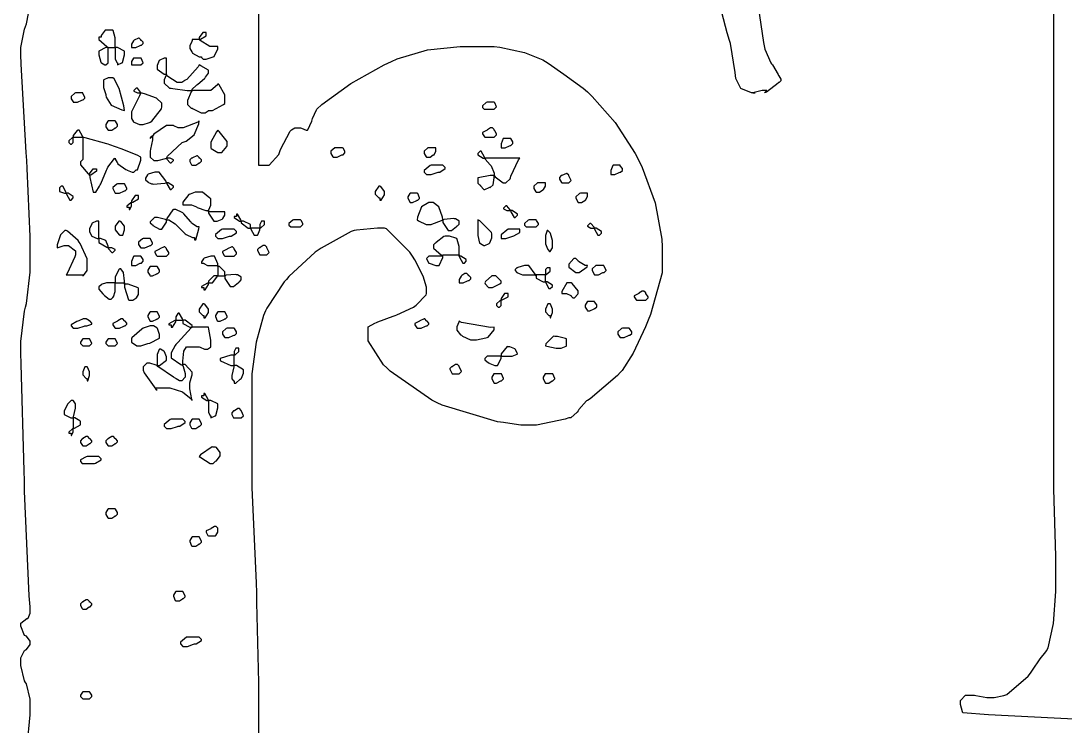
# Model space of a CAD drawing. Extents: x 85 to 277, y 22 to 328.
# Drawn here: x 190.85 to 222.46, y 40.23 to 61.59 of the extents above; entities that cross this region are included whole.
import ezdxf

# ---------------------------------------------------------------- set-up
doc = ezdxf.new("R2010")
doc.units = 0
doc.header["$MEASUREMENT"] = 0

msp = doc.modelspace()

# ---------------------------------------------------------------- linework, layer by layer
at = {"color": 7}
for points in [[(226.501, 40.2526), (220.133, 40.579), (219.358, 40.6396), (219.348, 40.6672), (219.287, 40.8862), (219.287, 40.9582), (219.287, 41.0118), (219.444, 41.1688), (219.498, 41.1688), (219.71, 41.1688), (219.754, 41.1607), (220.091, 41.0986), (220.204, 41.0986), (220.308, 41.0986), (220.6, 41.1607), (220.627, 41.1688), (220.697, 41.1963), (221.342, 41.752), (221.404, 41.8401), (221.464, 41.9283), (221.703, 42.2684), (221.87, 42.4836), (221.897, 42.5097), (221.941, 42.6074), (222.104, 43.3433), (222.18, 44.3068), (222.18, 44.6264), (222.18, 45.3856), (222.118, 47.4059), (222.11, 47.661), (222.11, 74.2957)], [(198.049, 64.346), (198.049, 57.2202), (198.261, 57.2202), (198.366, 57.2202), (198.657, 57.5483), (198.684, 57.609), (198.71, 57.6972), (199.001, 58.2524), (199.037, 58.2785), (199.045, 58.2884), (199.144, 58.3487), (199.179, 58.3487), (199.319, 58.3487), (199.346, 58.3406), (199.485, 58.2785), (199.532, 58.2785), (199.54, 58.2884), (199.663, 58.553), (199.672, 58.5971), (199.68, 58.6327), (199.803, 58.8973), (199.813, 58.9139), (199.963, 59.0557), (200.837, 59.6911), (201.851, 60.2548), (202.071, 60.361), (202.238, 60.4407), (203.164, 60.7095), (204.144, 60.8182), (204.471, 60.8182), (205.176, 60.8182), (205.353, 60.7921), (206.097, 60.6294), (206.648, 60.4146), (206.728, 60.361), (206.806, 60.3084), (207.283, 59.9817), (207.866, 59.5492), (207.998, 59.4431), (208.147, 59.3027), (208.84, 58.5089), (209.444, 57.5744), (209.55, 57.3624), (209.655, 57.1514), (210.047, 56.0836), (210.246, 54.9811), (210.256, 54.7508), (210.256, 54.434), (210.256, 53.9584), (209.903, 52.6962), (209.833, 52.5279), (209.752, 52.3254), (209.382, 51.5235), (209.047, 51.0025), (208.985, 50.9404), (208.905, 50.8522), (208.077, 50.1481), (207.998, 50.0944), (207.971, 50.0863), (207.742, 49.8217), (207.716, 49.7777), (207.688, 49.7431), (207.497, 49.5653), (207.433, 49.5653), (207.327, 49.5307), (206.454, 49.3529), (206.163, 49.3529), (205.986, 49.3529), (205.519, 49.4164), (205.457, 49.4249), (205.281, 49.451), (203.605, 49.954), (203.447, 50.0242), (203.287, 50.104), (202.026, 50.9859), (201.929, 51.0826), (201.832, 51.1708), (201.366, 51.8982), (201.366, 52.1409), (201.366, 52.2813), (201.366, 52.3254), (201.568, 52.4411), (201.613, 52.4577), (201.657, 52.4757), (202.124, 52.6535), (202.178, 52.6701), (202.23, 52.6881), (202.733, 52.9262), (202.777, 52.9527), (202.821, 52.9788), (203.12, 53.2956), (203.13, 53.3396), (203.13, 53.4098), (203.13, 53.5231), (203.024, 53.8607), (202.777, 54.3539), (202.707, 54.4682), (202.627, 54.5842), (201.92, 55.2898), (201.859, 55.3159), (201.648, 55.3159), (201.648, 55.3159), (201.013, 55.2552), (200.943, 55.2457), (200.845, 55.2111), (199.937, 54.7067), (199.849, 54.6446), (199.76, 54.5842), (198.967, 53.8508), (198.896, 53.7626), (198.825, 53.6843), (198.296, 52.8906), (198.261, 52.8105), (198.199, 52.6701), (197.969, 51.8597), (197.846, 50.9062), (197.838, 50.6938), (197.838, 47.7312), (197.846, 47.45), (197.969, 44.5742), (197.979, 44.2736), (197.987, 43.9745), (198.049, 41.5533), (198.049, 40.7458), (198.049, 39.8558)], [(213.06, 62.7863), (213.324, 60.9342), (213.36, 60.784), (213.368, 60.7314), (213.545, 60.325), (213.571, 60.289), (213.597, 60.2548), (213.774, 59.9641), (213.783, 59.9362), (213.791, 59.9281), (213.854, 59.829), (213.854, 59.7958), (213.854, 59.7793), (213.8, 59.7256), (213.783, 59.7256), (213.774, 59.6995), (213.421, 59.4349), (213.36, 59.4071), (213.431, 59.479), (213.29, 59.479), (213.008, 59.4071), (213.078, 59.4071), (212.969, 59.4071), (212.645, 59.5394), (212.487, 59.848), (212.478, 59.9362), (212.469, 60.0244), (212.328, 60.9064), (212.302, 60.9946), (212.23, 61.2249), (211.957, 62.2748)], [(191.046, 39.6268), (191.135, 40.5723), (191.135, 40.8862), (191.135, 41.0545), (191.02, 41.5135), (190.993, 41.5576), (190.967, 41.6112), (190.853, 42.0744), (190.853, 42.2271), (190.853, 42.3072), (190.967, 42.5277), (190.993, 42.5457), (191.02, 42.5552), (191.135, 42.7069), (191.135, 42.7563), (191.135, 42.8103), (191.02, 42.9602), (190.993, 42.9687), (190.967, 42.9782), (190.853, 43.2622), (190.853, 43.3557), (190.853, 43.3557), (191.029, 43.4894), (191.065, 43.4979), (191.073, 43.5074), (191.135, 43.6591), (191.135, 43.7085), (191.135, 43.8506), (191.108, 44.1773), (190.967, 47.3523), (190.959, 47.661), (190.949, 47.9612), (190.861, 51.1983), (190.853, 51.5415), (190.853, 51.8859), (190.967, 52.8024), (190.993, 52.9167), (191.02, 53.0324), (191.135, 53.9778), (191.135, 54.2918), (191.135, 55.0594), (191.046, 57.1154), (191.029, 57.3624), (191.011, 57.609), (190.861, 60.2809), (190.853, 60.5716), (190.853, 60.784), (190.967, 61.3406), (190.993, 61.4193), (191.02, 61.499), (191.135, 62.0737)]]:
    msp.add_lwpolyline(points, dxfattribs=at)
for points in [[(193.711, 60.784), (193.711, 60.4654), (193.711, 60.4312), (193.763, 60.325), (193.781, 60.325), (193.781, 60.2548), (193.781, 60.2548), (193.912, 60.3169), (193.922, 60.325), (193.93, 60.3345), (193.992, 60.5663), (193.992, 60.6418), (193.992, 60.6778), (193.781, 60.784), (193.711, 60.784), (193.711, 60.9946), (193.711, 61.0747), (193.647, 61.2965), (193.639, 61.3131), (193.428, 61.3131), (193.401, 61.3047), (193.286, 61.1519), (193.286, 61.1008), (193.216, 61.1008), (193.216, 61.0224), (193.455, 60.8115), (193.499, 60.784), (193.427, 60.784), (193.216, 60.6778), (193.216, 60.6418), (193.216, 60.5635), (193.277, 60.343), (193.286, 60.325), (193.295, 60.3169), (193.394, 60.2548), (193.428, 60.2548), (193.499, 60.325), (193.499, 60.784), (193.711, 60.784)], [(194.487, 60.9946), (194.487, 61.0126), (194.433, 61.0665), (194.417, 61.0665), (194.417, 61.0665), (194.283, 61.0044), (194.274, 60.9946), (194.265, 60.9865), (194.204, 60.8873), (194.204, 60.8542), (194.204, 60.784), (194.274, 60.784), (194.327, 60.784), (194.459, 60.8461), (194.487, 60.8542), (194.503, 60.8542), (194.557, 60.9078), (194.557, 60.9244), (194.557, 60.9424), (194.503, 60.9946), (194.487, 60.9946)], [(196.038, 60.9946), (196.029, 60.9685), (195.968, 60.8309), (195.968, 60.784), (195.968, 60.7494), (196.029, 60.6517), (196.038, 60.6418), (196.047, 60.6157), (196.252, 60.5014), (196.321, 60.5014), (196.321, 60.4848), (196.373, 60.4312), (196.391, 60.4312), (196.461, 60.4312), (196.646, 60.4933), (196.674, 60.5014), (196.7, 60.5109), (196.814, 60.7427), (196.814, 60.8182), (196.674, 60.8182), (196.567, 60.8182), (196.277, 60.996), (196.251, 61.0306), (196.285, 61.0401), (196.461, 61.1396), (196.461, 61.171), (196.461, 61.2429), (196.391, 61.2429), (196.355, 61.2429), (196.251, 61.0842), (196.251, 61.0306), (196.038, 61.0306), (196.038, 60.9946)], [(194.487, 60.4654), (194.274, 60.4654), (194.265, 60.4573), (194.204, 60.3582), (194.204, 60.325), (194.204, 60.2548), (194.487, 60.2548), (194.557, 60.325), (194.557, 60.325), (194.495, 60.4573), (194.487, 60.4654)], [(196.251, 60.2548), (196.223, 60.1941), (195.872, 59.8138), (195.828, 59.7958), (195.818, 59.7877), (195.719, 59.7256), (195.685, 59.7256), (195.579, 59.7256), (195.297, 59.902), (195.263, 59.9362), (195.263, 60.4654), (195.192, 60.4654), (195.192, 60.4654), (195.059, 60.4051), (195.05, 60.3952), (195.041, 60.3871), (194.98, 60.2354), (194.98, 60.1846), (194.98, 60.132), (195.191, 59.9722), (195.263, 59.9722), (195.253, 59.9461), (195.192, 59.8068), (195.192, 59.7598), (195.192, 59.7076), (195.349, 59.5492), (195.403, 59.5492), (195.447, 59.5408), (195.889, 59.479), (196.038, 59.479), (196.011, 59.4445), (195.898, 59.1799), (195.898, 59.0903), (195.898, 59.0557), (196.003, 58.9499), (196.038, 58.9499), (196.064, 58.9234), (196.308, 58.8077), (196.391, 58.8077), (196.426, 58.8077), (196.523, 58.8698), (196.533, 58.8779), (196.656, 58.8779), (196.99, 59.0557), (197.026, 59.0903), (197.026, 59.2307), (197.026, 59.3467), (196.849, 59.6554), (196.814, 59.6896), (196.804, 59.6554), (196.601, 59.479), (196.533, 59.479), (196.038, 59.479), (196.038, 59.5231), (196.153, 59.6374), (196.18, 59.6554), (196.207, 59.6731), (196.409, 59.8495), (196.427, 59.866), (196.444, 59.884), (196.533, 60.004), (196.533, 60.0424), (196.533, 60.0964), (196.295, 60.2287), (196.251, 60.2548)], [(193.992, 58.8779), (193.966, 59.0201), (193.83, 59.545), (193.674, 59.8399), (193.639, 59.866), (193.499, 59.866), (193.499, 59.866), (193.366, 59.8054), (193.358, 59.7958), (193.358, 59.6554), (193.358, 59.5768), (193.419, 59.3644), (193.428, 59.3369), (193.437, 59.2762), (193.59, 59.0419), (193.904, 58.8959), (193.992, 58.8779)], [(194.487, 59.4071), (194.443, 59.3189), (194.204, 58.8313), (194.204, 58.6673), (194.204, 58.6327), (194.265, 58.535), (194.274, 58.5251), (194.3, 58.517), (194.44, 58.4549), (194.487, 58.4549), (194.557, 58.4549), (194.741, 58.517), (194.769, 58.5251), (194.813, 58.553), (195.112, 58.9319), (195.122, 58.9841), (195.122, 59.0543), (195.122, 59.1026), (194.962, 59.2459), (194.592, 59.381), (194.487, 59.4071), (194.477, 59.4349), (194.378, 59.5492), (194.345, 59.5492), (194.274, 59.479), (194.274, 59.461), (194.381, 59.4071), (194.417, 59.4071), (194.487, 59.4071)], [(192.723, 59.4071), (192.51, 59.4071), (192.483, 59.399), (192.37, 59.2998), (192.37, 59.2667), (192.37, 59.2321), (192.431, 59.1358), (192.44, 59.1263), (192.51, 59.1263), (192.563, 59.1263), (192.695, 59.188), (192.723, 59.1965), (192.739, 59.1965), (192.793, 59.2501), (192.793, 59.2667), (192.793, 59.2667), (192.731, 59.399), (192.723, 59.4071)], [(205.176, 59.1263), (204.964, 59.1263), (204.936, 59.1178), (204.823, 59.0187), (204.823, 58.9841), (204.823, 58.9675), (204.876, 58.9139), (204.894, 58.9139), (205.176, 58.9139), (205.246, 58.9841), (205.246, 58.9841), (205.192, 59.1083), (205.176, 59.1263)], [(193.499, 58.2785), (193.569, 58.2785), (193.603, 58.2785), (193.701, 58.3406), (193.711, 58.3487), (193.727, 58.3487), (193.781, 58.4027), (193.781, 58.4207), (193.781, 58.4563), (193.719, 58.553), (193.711, 58.5611), (193.499, 58.5611), (193.489, 58.553), (193.428, 58.4535), (193.428, 58.4207), (193.428, 58.3861), (193.481, 58.2884), (193.499, 58.2785)], [(195.263, 57.4326), (195.271, 57.4065), (195.37, 57.2904), (195.403, 57.2904), (195.475, 57.3624), (195.475, 57.38), (195.367, 57.4326), (195.333, 57.4326), (195.263, 57.4326), (195.289, 57.4947), (195.73, 57.9092), (195.792, 57.9258), (195.852, 57.9438), (196.099, 58.1381), (196.241, 58.4729), (196.251, 58.5611), (196.207, 58.5265), (195.763, 58.3487), (195.615, 58.3487), (195.615, 58.3487), (195.483, 58.4122), (195.475, 58.4207), (195.403, 58.4207), (195.261, 58.4207), (194.874, 58.1561), (194.84, 58.1021), (194.822, 58.1021), (194.769, 58.0499), (194.769, 58.0319), (194.84, 58.1021), (194.84, 57.9878), (194.777, 57.7053), (194.769, 57.6432), (194.769, 57.5028), (194.769, 57.4682), (194.874, 57.3624), (194.91, 57.3624), (194.998, 57.3624), (195.227, 57.4241), (195.263, 57.4326)], [(193.711, 57.4326), (193.711, 57.398), (193.771, 57.3003), (193.781, 57.2904), (193.789, 57.2643), (194.028, 57.0893), (194.064, 57.0798), (194.072, 57.0713), (194.224, 57.0096), (194.274, 57.0096), (194.345, 57.0798), (194.379, 57.0798), (194.487, 57.3705), (194.487, 57.4668), (194.371, 57.5208), (193.886, 57.7152), (193.543, 57.839), (193.499, 57.8556), (193.455, 57.8651), (192.801, 58.0499), (192.723, 58.0679), (192.713, 58.1036), (192.614, 58.2785), (192.581, 58.2785), (192.555, 58.2704), (192.44, 58.1187), (192.44, 58.0679), (192.413, 58.0595), (192.3, 57.9603), (192.3, 57.9258), (192.3, 57.9092), (192.352, 57.8556), (192.37, 57.8556), (192.387, 57.8556), (192.44, 57.9092), (192.44, 57.9258), (192.44, 58.0679), (192.723, 58.0679), (192.723, 57.3966), (192.653, 57.3264), (192.653, 57.2301), (192.889, 56.9556), (192.933, 56.9376), (192.942, 56.8494), (193.041, 56.4085), (193.076, 56.4085), (193.12, 56.4085), (193.234, 56.5863), (193.252, 56.6208), (193.269, 56.6568), (193.445, 57.0699), (193.463, 57.114), (193.481, 57.1581), (193.683, 57.4241), (193.711, 57.4326)], [(196.814, 58.2785), (196.778, 58.2263), (196.603, 57.9219), (196.603, 57.8196), (196.603, 57.7494), (196.612, 57.7233), (196.817, 57.609), (196.886, 57.609), (196.938, 57.609), (197.087, 57.7854), (197.097, 57.8196), (197.097, 57.9356), (196.858, 58.2443), (196.814, 58.2785)], [(205.176, 58.2785), (205.176, 58.2965), (205.122, 58.3487), (205.104, 58.3487), (205.069, 58.3487), (204.972, 58.2884), (204.964, 58.2785), (204.823, 58.2083), (204.823, 58.1738), (204.884, 58.0775), (204.894, 58.0679), (205.176, 58.0679), (205.246, 58.1381), (205.246, 58.1738), (205.192, 58.262), (205.176, 58.2785)], [(205.669, 58.0319), (205.457, 58.0319), (205.448, 58.0238), (205.387, 57.8707), (205.387, 57.8196), (205.387, 57.7494), (205.457, 57.7494), (205.51, 57.7494), (205.642, 57.8115), (205.669, 57.8196), (205.686, 57.8196), (205.74, 57.8735), (205.74, 57.8915), (205.74, 57.9272), (205.686, 58.0238), (205.669, 58.0319)], [(200.59, 57.7494), (200.378, 57.7494), (200.35, 57.7413), (200.237, 57.6421), (200.237, 57.609), (200.237, 57.5744), (200.298, 57.4767), (200.308, 57.4668), (200.378, 57.4668), (200.43, 57.4668), (200.562, 57.5303), (200.59, 57.5388), (200.606, 57.5388), (200.66, 57.5924), (200.66, 57.609), (200.66, 57.6446), (200.606, 57.7328), (200.59, 57.7494)], [(203.412, 57.7494), (203.2, 57.7494), (203.172, 57.7413), (203.06, 57.6421), (203.06, 57.609), (203.06, 57.5744), (203.12, 57.4767), (203.13, 57.4668), (203.2, 57.4668), (203.235, 57.4668), (203.331, 57.5303), (203.34, 57.5388), (203.358, 57.5388), (203.412, 57.6446), (203.412, 57.6792), (203.412, 57.7494)], [(205.176, 56.9034), (205.052, 56.9034), (204.69, 56.8427), (204.681, 56.8332), (204.681, 56.691), (204.681, 56.6745), (204.734, 56.6208), (204.752, 56.6208), (204.76, 56.5947), (204.859, 56.4804), (204.894, 56.4804), (204.894, 56.4804), (205.025, 56.5422), (205.034, 56.5506), (205.054, 56.545), (205.145, 56.6222), (205.176, 56.8332), (205.176, 56.9034), (205.21, 56.8688), (205.449, 56.691), (205.529, 56.691), (205.529, 56.691), (205.66, 56.8067), (205.669, 56.8332), (205.678, 56.8868), (205.916, 57.38), (205.952, 57.4326), (204.894, 57.4326), (204.884, 57.4682), (204.785, 57.6432), (204.752, 57.6432), (204.681, 57.573), (204.681, 57.5388), (204.84, 57.4326), (204.894, 57.4326), (204.902, 57.4065), (205.052, 57.2301), (205.07, 57.2202), (205.087, 57.2036), (205.176, 56.9793), (205.176, 56.9034)], [(196.038, 57.2202), (196.108, 57.2202), (196.143, 57.2202), (196.241, 57.2823), (196.251, 57.2904), (196.267, 57.2904), (196.321, 57.3444), (196.321, 57.3624), (196.321, 57.38), (196.267, 57.4326), (196.251, 57.4326), (196.251, 57.4506), (196.197, 57.5028), (196.18, 57.5028), (196.18, 57.5028), (196.047, 57.4421), (196.038, 57.4326), (196.02, 57.4326), (195.968, 57.38), (195.968, 57.3624), (195.968, 57.3278), (196.02, 57.2301), (196.038, 57.2202)], [(203.623, 57.2202), (203.27, 57.2202), (203.235, 57.2121), (203.06, 57.0604), (203.06, 57.0096), (203.13, 56.9376), (203.2, 56.9376), (203.27, 56.9376), (203.455, 57.0011), (203.483, 57.0096), (203.535, 57.0096), (203.693, 57.1154), (203.693, 57.15), (203.623, 57.2202)], [(208.985, 57.2202), (208.774, 57.2202), (208.764, 57.2121), (208.704, 57.0604), (208.704, 57.0096), (208.704, 56.9376), (208.774, 56.9376), (208.826, 56.9376), (208.959, 57.0011), (208.985, 57.0096), (209.003, 57.0096), (209.057, 57.0632), (209.057, 57.0798), (209.057, 57.1154), (208.993, 57.2036), (208.985, 57.2202)], [(192.933, 56.9034), (192.933, 56.957), (193.04, 57.114), (193.076, 57.114), (193.146, 57.114), (193.146, 57.0438), (193.146, 57.0438), (192.968, 56.9214), (192.933, 56.9034)], [(195.263, 56.691), (195.235, 56.745), (195.043, 57.0096), (194.98, 57.0096), (194.908, 57.0096), (194.706, 56.9475), (194.697, 56.9376), (194.688, 56.9295), (194.627, 56.8304), (194.627, 56.7972), (194.627, 56.7806), (194.68, 56.727), (194.697, 56.727), (194.697, 56.7104), (194.804, 56.6568), (194.84, 56.6568), (194.856, 56.6484), (195.209, 56.6745), (195.263, 56.691), (195.271, 56.6568), (195.37, 56.4804), (195.403, 56.4804), (195.475, 56.5506), (195.475, 56.5863), (195.315, 56.691), (195.263, 56.691)], [(207.433, 56.9034), (207.433, 56.9214), (207.38, 56.9736), (207.363, 56.9736), (207.363, 56.9736), (207.229, 56.9129), (207.221, 56.9034), (207.203, 56.9034), (207.151, 56.8508), (207.151, 56.8332), (207.151, 56.7986), (207.211, 56.7009), (207.221, 56.691), (207.433, 56.691), (207.504, 56.7612), (207.504, 56.7612), (207.441, 56.8949), (207.433, 56.9034)], [(192.228, 56.3742), (192.218, 56.4099), (192.119, 56.5848), (192.088, 56.5848), (192.07, 56.5848), (192.017, 56.5326), (192.017, 56.5146), (192.017, 56.4444), (192.017, 56.4279), (192.174, 56.3742), (192.228, 56.3742), (192.236, 56.3397), (192.336, 56.1619), (192.37, 56.1619), (192.44, 56.2321), (192.44, 56.2681), (192.28, 56.3742), (192.228, 56.3742)], [(193.711, 56.3742), (193.781, 56.3742), (193.833, 56.3742), (193.966, 56.4363), (193.992, 56.4444), (194.01, 56.4444), (194.064, 56.4981), (194.064, 56.5146), (194.064, 56.5146), (194, 56.6484), (193.992, 56.6568), (193.781, 56.6568), (193.754, 56.6484), (193.639, 56.5492), (193.639, 56.5146), (193.639, 56.5146), (193.693, 56.3922), (193.711, 56.3742)], [(201.859, 56.3742), (201.859, 56.4279), (201.745, 56.5767), (201.719, 56.5848), (201.683, 56.5848), (201.577, 56.4279), (201.577, 56.3742), (201.577, 56.3397), (201.683, 56.2321), (201.719, 56.2321), (201.719, 56.1619), (201.753, 56.1619), (201.859, 56.3217), (201.859, 56.3742)], [(206.728, 56.691), (206.515, 56.691), (206.489, 56.6829), (206.375, 56.5838), (206.375, 56.5506), (206.375, 56.5161), (206.436, 56.4183), (206.445, 56.4085), (206.515, 56.4085), (206.55, 56.4085), (206.648, 56.472), (206.658, 56.4804), (206.674, 56.4804), (206.728, 56.5863), (206.728, 56.6208), (206.728, 56.691)], [(194.204, 56.0917), (194.177, 56.0836), (194.064, 55.9841), (194.064, 55.9513), (194.134, 55.9513), (194.134, 55.8793), (194.151, 55.8793), (194.204, 55.9869), (194.204, 56.0215), (194.204, 56.0917), (194.239, 56.1012), (194.417, 56.2007), (194.417, 56.2321), (194.417, 56.304), (194.345, 56.304), (194.309, 56.304), (194.204, 56.1453), (194.204, 56.0917)], [(196.533, 55.8451), (196.541, 55.8726), (196.603, 56.0105), (196.603, 56.0557), (196.603, 56.1979), (196.576, 56.2254), (196.347, 56.4003), (196.321, 56.4085), (196.18, 56.4085), (196.126, 56.4085), (195.976, 56.3481), (195.968, 56.3383), (195.932, 56.3301), (195.756, 56.0987), (195.756, 56.0215), (195.968, 56.0215), (196.02, 56.0215), (196.171, 55.9608), (196.18, 55.9513), (196.189, 55.9428), (196.446, 55.8451), (196.533, 55.8451), (196.533, 55.7664), (196.69, 55.5265), (196.744, 55.5265), (196.796, 55.5265), (196.946, 55.59), (196.956, 55.5985), (196.964, 55.608), (197.026, 55.7071), (197.026, 55.7389), (197.026, 55.8091), (196.533, 55.8091), (196.533, 55.8451)], [(202.847, 56.3742), (202.635, 56.3742), (202.625, 56.3658), (202.565, 56.2666), (202.565, 56.2321), (202.565, 56.2321), (202.625, 56.1012), (202.635, 56.0917), (202.707, 56.0917), (202.707, 56.0917), (202.838, 56.1538), (202.847, 56.1619), (202.864, 56.1619), (202.917, 56.2158), (202.917, 56.2321), (202.917, 56.2321), (202.864, 56.3658), (202.847, 56.3742)], [(207.998, 56.3742), (207.786, 56.3742), (207.759, 56.3658), (207.646, 56.2666), (207.646, 56.2321), (207.646, 56.2321), (207.706, 56.1012), (207.716, 56.0917), (207.786, 56.0917), (207.821, 56.0917), (207.917, 56.1538), (207.927, 56.1619), (207.945, 56.1619), (207.998, 56.2695), (207.998, 56.304), (207.998, 56.3742)], [(203.623, 55.5625), (203.613, 55.6507), (203.499, 55.9594), (203.327, 56.0917), (203.27, 56.0917), (203.197, 56.0917), (202.98, 55.9594), (202.855, 55.6507), (202.847, 55.5625), (202.882, 55.5364), (203.12, 55.4221), (203.2, 55.4221), (203.27, 55.4221), (203.287, 55.4316), (203.579, 55.5459), (203.623, 55.5625), (203.623, 55.4838), (203.781, 55.2457), (203.835, 55.2457), (203.888, 55.2457), (204.036, 55.36), (204.046, 55.3861), (204.064, 55.3861), (204.118, 55.4397), (204.118, 55.4563), (204.118, 55.5265), (204.108, 55.5364), (204.009, 55.5985), (203.976, 55.5985), (203.958, 55.608), (203.658, 55.572), (203.623, 55.5625)], [(205.669, 55.8451), (205.66, 55.8726), (205.56, 55.9855), (205.529, 55.9855), (205.457, 55.9153), (205.457, 55.8987), (205.563, 55.8451), (205.599, 55.8451), (205.669, 55.8451), (205.678, 55.8105), (205.777, 55.6327), (205.81, 55.6327), (205.882, 55.7029), (205.882, 55.7389), (205.722, 55.8451), (205.669, 55.8451)], [(195.263, 55.5625), (195.333, 55.5625), (195.518, 55.4482), (195.545, 55.4221), (195.571, 55.3956), (195.8, 55.167), (195.828, 55.1395), (195.854, 55.1229), (196.044, 55.0333), (196.108, 55.0333), (196.108, 54.9631), (196.143, 54.9631), (196.241, 55.2898), (196.251, 55.3501), (196.189, 55.3501), (196.02, 55.4662), (196.004, 55.4923), (195.986, 55.5198), (195.782, 55.7484), (195.756, 55.7749), (195.73, 55.7925), (195.538, 55.8793), (195.475, 55.8793), (195.447, 55.8712), (195.271, 55.6066), (195.263, 55.5625), (195.227, 55.572), (194.988, 55.6327), (194.91, 55.6327), (194.892, 55.6327), (194.84, 55.5805), (194.84, 55.5625), (194.822, 55.5625), (194.769, 55.5103), (194.769, 55.4923), (194.769, 55.4757), (194.822, 55.4221), (194.84, 55.4221), (194.848, 55.3956), (195.053, 55.2799), (195.122, 55.2799), (195.122, 55.2799), (195.263, 55.4923), (195.263, 55.5625)], [(197.802, 55.3159), (197.802, 55.3861), (197.802, 55.4221), (197.59, 55.5265), (197.52, 55.5265), (197.51, 55.5625), (197.411, 55.7389), (197.379, 55.7389), (197.379, 55.6687), (197.309, 55.6687), (197.309, 55.6341), (197.466, 55.5265), (197.52, 55.5265), (197.52, 55.4743), (197.731, 55.3159), (197.802, 55.3159), (197.811, 55.2813), (197.91, 55.1035), (197.944, 55.1035), (198.015, 55.1035), (198.023, 55.1134), (198.085, 55.2662), (198.085, 55.3159), (198.111, 55.3254), (198.225, 55.4246), (198.225, 55.4563), (198.225, 55.5265), (198.155, 55.5265), (198.137, 55.5265), (198.085, 55.4221), (198.085, 55.3861), (198.085, 55.3159), (197.802, 55.3159)], [(193.216, 54.9973), (193.216, 55.5265), (193.146, 55.5265), (193.146, 55.5265), (193.014, 55.4662), (193.005, 55.4563), (192.996, 55.4482), (192.933, 55.2965), (192.933, 55.2457), (192.933, 55.2016), (192.996, 55.0693), (193.161, 54.9973), (193.216, 54.9973), (193.216, 54.9271), (193.216, 54.8749), (193.455, 54.7342), (193.499, 54.7165), (193.507, 54.6901), (193.606, 54.5744), (193.639, 54.5744), (193.711, 54.6446), (193.711, 54.6626), (193.603, 54.7165), (193.569, 54.7165), (193.499, 54.7165), (193.499, 54.7716), (193.423, 54.937), (193.267, 54.9973), (193.216, 54.9973)], [(193.992, 55.3159), (193.992, 55.3695), (193.877, 55.5184), (193.851, 55.5265), (193.815, 55.5265), (193.711, 55.3695), (193.711, 55.3159), (193.711, 55.2633), (193.824, 55.1134), (193.851, 55.1035), (193.922, 55.1035), (193.938, 55.1035), (193.992, 55.2633), (193.992, 55.3159)], [(199.319, 55.5625), (199.107, 55.5625), (199.081, 55.5544), (198.967, 55.4549), (198.967, 55.4221), (198.967, 55.4041), (199.019, 55.3501), (199.037, 55.3501), (199.319, 55.3501), (199.39, 55.4221), (199.39, 55.4577), (199.336, 55.5459), (199.319, 55.5625)], [(204.681, 55.5625), (204.681, 55.1737), (204.681, 55.0954), (204.734, 54.8569), (204.752, 54.8569), (204.76, 54.8488), (204.859, 54.7867), (204.894, 54.7867), (204.894, 54.7867), (205.025, 54.8488), (205.034, 54.8569), (205.043, 54.8665), (205.104, 55.0196), (205.104, 55.0693), (205.104, 55.1395), (205.095, 55.1836), (204.742, 55.5364), (204.681, 55.5625)], [(206.445, 55.5625), (206.235, 55.5625), (206.207, 55.5544), (206.092, 55.4549), (206.092, 55.4221), (206.092, 55.4041), (206.145, 55.3501), (206.163, 55.3501), (206.445, 55.3501), (206.515, 55.4221), (206.515, 55.4577), (206.454, 55.5459), (206.445, 55.5625)], [(208.209, 55.3159), (208.2, 55.3434), (208.1, 55.4563), (208.069, 55.4563), (207.998, 55.3861), (207.998, 55.3695), (208.103, 55.3159), (208.139, 55.3159), (208.209, 55.3159), (208.218, 55.2813), (208.317, 55.1035), (208.351, 55.1035), (208.367, 55.1035), (208.421, 55.1575), (208.421, 55.1737), (208.421, 55.2097), (208.262, 55.3159), (208.209, 55.3159)], [(192.723, 53.8688), (192.749, 53.8787), (192.863, 54.0314), (192.863, 54.0812), (192.863, 54.3278), (192.854, 54.3814), (192.643, 54.8488), (192.617, 54.8929), (192.589, 54.937), (192.262, 55.2277), (192.228, 55.2457), (192.183, 55.2457), (192.048, 55.1134), (191.955, 54.8047), (191.947, 54.7165), (191.981, 54.7261), (192.166, 54.7867), (192.228, 54.7867), (192.298, 54.7867), (192.51, 54.6283), (192.51, 54.5744), (192.51, 54.5042), (192.483, 54.4435), (192.254, 53.9404), (192.228, 53.9048), (192.723, 53.9048), (192.723, 53.8688)], [(194.487, 54.7165), (194.557, 54.7165), (194.609, 54.7165), (194.741, 54.7783), (194.769, 54.7867), (194.786, 54.7867), (194.84, 54.8404), (194.84, 54.8569), (194.84, 54.8569), (194.777, 54.9892), (194.769, 54.9973), (194.557, 54.9973), (194.529, 54.9892), (194.417, 54.8901), (194.417, 54.8569), (194.417, 54.8224), (194.469, 54.7261), (194.487, 54.7165)], [(196.814, 54.9973), (196.886, 54.9973), (196.956, 54.9973), (197.141, 55.0609), (197.167, 55.0693), (197.219, 55.0693), (197.379, 55.1751), (197.379, 55.2097), (197.309, 55.2799), (196.956, 55.2799), (196.92, 55.2718), (196.744, 55.1201), (196.744, 55.0693), (196.814, 54.9973)], [(204.118, 54.4682), (204.126, 54.434), (204.225, 54.2576), (204.258, 54.2576), (204.275, 54.2576), (204.329, 54.3112), (204.329, 54.3278), (204.329, 54.3638), (204.17, 54.4682), (204.118, 54.4682), (204.118, 54.6806), (204.118, 54.7606), (204.054, 54.9712), (204.046, 54.9973), (204.02, 55.0072), (203.828, 55.0693), (203.765, 55.0693), (203.693, 55.0693), (203.658, 55.0609), (203.42, 54.8749), (203.412, 54.8569), (203.394, 54.8569), (203.34, 54.8047), (203.34, 54.7867), (203.34, 54.7081), (203.579, 54.4961), (203.623, 54.4682), (203.2, 54.4682), (203.13, 54.398), (203.13, 54.398), (203.19, 54.2671), (203.2, 54.2576), (203.208, 54.2491), (203.413, 54.1874), (203.483, 54.1874), (203.517, 54.1874), (203.623, 54.4255), (203.623, 54.5042), (204.118, 54.5042), (204.118, 54.4682)], [(205.387, 54.9973), (205.457, 54.9973), (205.528, 54.9973), (205.712, 55.0609), (205.74, 55.0693), (205.774, 55.0788), (205.952, 55.178), (205.952, 55.2097), (205.952, 55.2799), (205.599, 55.2799), (205.563, 55.2538), (205.387, 55.1159), (205.387, 55.0693), (205.387, 54.9973)], [(206.94, 54.7165), (206.94, 54.8569), (206.94, 54.937), (206.877, 55.1476), (206.868, 55.1737), (206.798, 55.2457), (206.78, 55.2457), (206.728, 55.087), (206.728, 55.0333), (206.728, 54.8929), (206.728, 54.8404), (206.788, 54.6901), (206.798, 54.6806), (206.798, 54.664), (206.851, 54.6104), (206.868, 54.6104), (206.94, 54.7165)], [(194.98, 54.4682), (195.263, 54.4682), (195.333, 54.5402), (195.333, 54.5758), (195.271, 54.6724), (195.263, 54.6806), (195.263, 54.6985), (195.209, 54.7508), (195.192, 54.7508), (195.192, 54.7508), (195.059, 54.6901), (195.05, 54.6806), (194.91, 54.6104), (194.91, 54.5758), (194.962, 54.4862), (194.98, 54.4682)], [(197.026, 54.4682), (197.309, 54.4682), (197.379, 54.5402), (197.379, 54.5758), (197.317, 54.6724), (197.309, 54.6806), (197.309, 54.6985), (197.255, 54.7508), (197.239, 54.7508), (197.239, 54.7508), (197.105, 54.6901), (197.097, 54.6806), (196.956, 54.6104), (196.956, 54.5758), (197.008, 54.4862), (197.026, 54.4682)], [(198.297, 54.7165), (198.297, 54.7342), (198.243, 54.7867), (198.225, 54.7867), (198.189, 54.7867), (198.093, 54.7261), (198.085, 54.7165), (198.067, 54.7165), (198.015, 54.6626), (198.015, 54.6446), (198.015, 54.6446), (198.075, 54.5137), (198.085, 54.5042), (198.297, 54.5042), (198.367, 54.5744), (198.367, 54.5744), (198.305, 54.6985), (198.297, 54.7165)], [(194.487, 54.4682), (194.274, 54.4682), (194.265, 54.4601), (194.204, 54.3084), (194.204, 54.2576), (194.204, 54.1874), (194.274, 54.1874), (194.327, 54.1874), (194.459, 54.2491), (194.487, 54.2576), (194.503, 54.2576), (194.557, 54.3112), (194.557, 54.3278), (194.557, 54.3638), (194.495, 54.4601), (194.487, 54.4682)], [(197.026, 53.8688), (197.026, 53.7905), (197.185, 53.552), (197.239, 53.552), (197.291, 53.552), (197.44, 53.6663), (197.449, 53.6924), (197.466, 53.6924), (197.52, 53.7464), (197.52, 53.7626), (197.52, 53.8346), (197.51, 53.8441), (197.411, 53.9048), (197.379, 53.9048), (197.352, 53.9143), (197.061, 53.8868), (197.026, 53.8688), (197.026, 53.939), (197.026, 53.993), (196.867, 54.1514), (196.814, 54.1514), (196.814, 54.2315), (196.708, 54.4682), (196.674, 54.4682), (196.602, 54.4682), (196.4, 54.4079), (196.391, 54.398), (196.382, 54.3899), (196.321, 54.2907), (196.321, 54.2576), (196.391, 54.2576), (196.391, 54.241), (196.497, 54.1874), (196.533, 54.1874), (196.814, 54.1874), (196.814, 53.8688), (196.744, 53.8688), (196.69, 53.8688), (196.533, 53.7118), (196.533, 53.6582), (196.497, 53.6497), (196.321, 53.5506), (196.321, 53.516), (196.391, 53.516), (196.391, 53.4458), (196.426, 53.4458), (196.533, 53.6056), (196.533, 53.6582), (196.603, 53.6582), (196.656, 53.6582), (196.788, 53.8346), (196.814, 53.8688), (197.026, 53.8688)], [(207.998, 54.1874), (207.927, 54.1874), (207.724, 54.3017), (207.716, 54.3278), (207.646, 54.398), (207.592, 54.398), (207.441, 54.223), (207.433, 54.1874), (207.433, 54.1348), (207.644, 53.975), (207.716, 53.975), (207.75, 53.9669), (207.989, 54.1433), (207.998, 54.1874)], [(193.711, 53.6582), (193.499, 53.6582), (193.445, 53.6582), (193.286, 53.6042), (193.286, 53.5862), (193.269, 53.5862), (193.216, 53.534), (193.216, 53.516), (193.216, 53.4638), (193.33, 53.3231), (193.358, 53.3054), (193.384, 53.279), (193.522, 53.1633), (193.569, 53.1633), (193.585, 53.1633), (193.639, 53.2172), (193.639, 53.2335), (193.657, 53.2335), (193.711, 53.3936), (193.711, 53.4458), (193.711, 53.6582), (193.992, 53.6582), (193.992, 53.5259), (194.106, 53.1386), (194.134, 53.129), (194.204, 53.129), (194.239, 53.129), (194.335, 53.1908), (194.345, 53.1992), (194.353, 53.2088), (194.417, 53.3079), (194.417, 53.3396), (194.417, 53.4818), (194.407, 53.5079), (194.095, 53.6222), (193.992, 53.6222), (193.992, 53.7104), (193.96, 53.9708), (193.877, 54.0812), (193.851, 54.0812), (193.824, 54.0727), (193.711, 53.8413), (193.711, 53.7626), (193.711, 53.6582)], [(194.769, 53.8688), (194.84, 53.8688), (194.84, 53.8688), (194.97, 53.9309), (194.98, 53.939), (194.996, 53.939), (195.05, 53.993), (195.05, 54.011), (195.05, 54.0466), (194.988, 54.1433), (194.98, 54.1514), (194.769, 54.1514), (194.759, 54.1433), (194.697, 54.0438), (194.697, 54.011), (194.697, 53.9764), (194.751, 53.8868), (194.769, 53.8688)], [(206.445, 53.8688), (206.418, 53.9228), (206.226, 54.1874), (206.163, 54.1874), (206.092, 54.1874), (205.89, 54.1253), (205.882, 54.1154), (205.864, 54.1154), (205.81, 54.0632), (205.81, 54.0452), (205.81, 54.0286), (205.864, 53.975), (205.882, 53.975), (205.882, 53.9584), (206.039, 53.9048), (206.092, 53.9048), (206.445, 53.9048), (206.445, 53.8346), (206.445, 53.8), (206.656, 53.6924), (206.728, 53.6924), (206.736, 53.6582), (206.835, 53.4818), (206.868, 53.4818), (206.94, 53.552), (206.94, 53.5876), (206.78, 53.6924), (206.728, 53.6924), (206.728, 53.9048), (206.754, 53.9143), (206.868, 54.0135), (206.868, 54.0452), (206.868, 54.1154), (206.798, 54.1154), (206.78, 54.1154), (206.728, 54.0632), (206.728, 54.0452), (206.728, 53.9048), (206.445, 53.9048), (206.445, 53.8688)], [(208.492, 54.1874), (208.279, 54.1874), (208.253, 54.1789), (208.139, 54.0798), (208.139, 54.0452), (208.139, 54.0452), (208.2, 53.9143), (208.209, 53.9048), (208.279, 53.9048), (208.332, 53.9048), (208.464, 53.9669), (208.492, 53.975), (208.508, 53.975), (208.562, 54.0286), (208.562, 54.0452), (208.562, 54.0452), (208.5, 54.1694), (208.492, 54.1874)], [(204.399, 53.8688), (204.399, 53.8868), (204.345, 53.939), (204.329, 53.939), (204.293, 53.939), (204.196, 53.8787), (204.188, 53.8688), (204.178, 53.8607), (204.118, 53.7616), (204.118, 53.7284), (204.118, 53.6582), (204.188, 53.6582), (204.24, 53.6582), (204.373, 53.7199), (204.399, 53.7284), (204.417, 53.7284), (204.471, 53.782), (204.471, 53.7986), (204.471, 53.8166), (204.417, 53.8688), (204.399, 53.8688)], [(204.894, 53.6582), (204.902, 53.6317), (205.001, 53.516), (205.034, 53.516), (205.122, 53.516), (205.351, 53.6317), (205.387, 53.6582), (205.387, 53.7118), (205.228, 53.8688), (205.176, 53.8688), (205.104, 53.8688), (204.91, 53.6938), (204.894, 53.6582)], [(207.221, 53.3396), (207.363, 53.3396), (207.363, 53.3396), (207.494, 53.279), (207.504, 53.2694), (207.504, 53.2529), (207.556, 53.1992), (207.574, 53.1992), (207.608, 53.1992), (207.706, 53.3135), (207.716, 53.3396), (207.716, 53.4197), (207.538, 53.6402), (207.504, 53.6582), (207.433, 53.6582), (207.38, 53.6582), (207.229, 53.3936), (207.221, 53.3396)], [(209.762, 53.3396), (209.762, 53.3576), (209.708, 53.4098), (209.69, 53.4098), (209.655, 53.4098), (209.558, 53.3495), (209.55, 53.3396), (209.41, 53.2694), (209.41, 53.2349), (209.47, 53.1386), (209.48, 53.129), (209.762, 53.129), (209.833, 53.1992), (209.833, 53.2349), (209.77, 53.3315), (209.762, 53.3396)], [(205.387, 53.129), (205.421, 53.1386), (205.599, 53.2377), (205.599, 53.2694), (205.599, 53.3396), (205.529, 53.3396), (205.493, 53.3396), (205.387, 53.1827), (205.387, 53.129), (205.359, 53.1206), (205.246, 53.0214), (205.246, 52.9869), (205.246, 52.9703), (205.299, 52.9167), (205.317, 52.9167), (205.333, 52.9167), (205.387, 52.9703), (205.387, 52.9869), (205.387, 53.129)], [(207.998, 52.8105), (208.069, 52.8105), (208.069, 52.8105), (208.2, 52.8726), (208.209, 52.8807), (208.226, 52.8807), (208.279, 52.9347), (208.279, 52.9527), (208.279, 52.9883), (208.218, 53.0849), (208.209, 53.0931), (207.998, 53.0931), (207.989, 53.0849), (207.927, 52.9855), (207.927, 52.9527), (207.927, 52.9181), (207.989, 52.8285), (207.998, 52.8105)], [(196.533, 52.8105), (196.533, 52.8645), (196.417, 53.0144), (196.391, 53.0229), (196.355, 53.0229), (196.251, 52.8645), (196.251, 52.8105), (196.251, 52.7763), (196.355, 52.6701), (196.391, 52.6701), (196.391, 52.5999), (196.426, 52.5999), (196.533, 52.7583), (196.533, 52.8105)], [(206.728, 52.8105), (206.728, 52.7763), (206.833, 52.6701), (206.868, 52.6701), (206.868, 52.5999), (206.886, 52.5999), (206.94, 52.7583), (206.94, 52.8105), (206.94, 52.8645), (206.877, 53.0144), (206.868, 53.0229), (206.798, 53.0229), (206.798, 53.0229), (206.728, 52.8645), (206.728, 52.8105)], [(192.44, 52.2813), (192.51, 52.2813), (192.581, 52.2813), (192.766, 52.3434), (192.793, 52.3515), (192.845, 52.3515), (193.005, 52.4055), (193.005, 52.4235), (193.005, 52.4411), (192.951, 52.4937), (192.933, 52.4937), (192.933, 52.5117), (192.828, 52.5639), (192.793, 52.5639), (192.739, 52.5639), (192.607, 52.5032), (192.581, 52.4937), (192.545, 52.4852), (192.37, 52.3861), (192.37, 52.3515), (192.44, 52.2813)], [(193.711, 52.2813), (193.781, 52.2813), (193.833, 52.2813), (193.966, 52.3434), (193.992, 52.3515), (194.01, 52.3515), (194.064, 52.4055), (194.064, 52.4235), (194.064, 52.4411), (194.01, 52.4937), (193.992, 52.4937), (193.992, 52.5117), (193.938, 52.5639), (193.922, 52.5639), (193.886, 52.5639), (193.789, 52.5032), (193.781, 52.4937), (193.639, 52.4235), (193.639, 52.3889), (193.693, 52.2912), (193.711, 52.2813)], [(194.98, 51.1528), (194.944, 51.1623), (194.758, 51.223), (194.697, 51.223), (194.662, 51.223), (194.557, 51.1182), (194.557, 51.0826), (194.557, 51.0124), (194.583, 50.9337), (194.936, 50.4391), (194.98, 50.4112), (194.91, 50.4832), (195.263, 50.4832), (195.359, 50.4747), (195.743, 50.3548), (196.003, 50.1481), (196.038, 50.0944), (196.029, 50.1304), (195.968, 50.4486), (195.968, 50.5534), (195.968, 50.6331), (196.029, 50.8441), (196.038, 50.8702), (196.038, 50.9503), (195.826, 51.1888), (195.756, 51.1888), (195.756, 51.2879), (195.786, 51.5856), (195.869, 51.7179), (195.898, 51.7179), (196.251, 51.7179), (196.277, 51.7095), (196.415, 51.646), (196.461, 51.646), (196.496, 51.646), (196.594, 51.7095), (196.603, 51.7179), (196.603, 51.7881), (196.603, 51.9204), (196.541, 52.2566), (196.533, 52.3173), (196.038, 52.3173), (196.038, 52.3709), (195.826, 52.5279), (195.756, 52.5279), (195.746, 52.5639), (195.647, 52.7403), (195.615, 52.7403), (195.606, 52.7322), (195.545, 52.6327), (195.545, 52.5999), (195.545, 52.5279), (195.509, 52.5198), (195.333, 52.4207), (195.333, 52.3875), (195.403, 52.3875), (195.403, 52.3173), (195.437, 52.3173), (195.545, 52.4757), (195.545, 52.5279), (195.756, 52.5279), (195.756, 52.4577), (195.756, 52.4235), (195.967, 52.3173), (196.038, 52.3173), (196.011, 52.2912), (195.606, 51.8502), (195.545, 51.7881), (195.518, 51.762), (195.403, 51.5426), (195.403, 51.4696), (195.403, 51.3913), (195.694, 51.1803), (195.756, 51.1528), (195.764, 51.1267), (195.828, 50.909), (195.828, 50.836), (195.828, 50.8014), (195.72, 50.6938), (195.685, 50.6938), (195.65, 50.6938), (195.553, 50.7559), (195.545, 50.764), (195.473, 50.8), (194.996, 51.1267), (194.98, 51.1528), (195.05, 51.1528), (195.263, 51.3126), (195.263, 51.3652), (195.263, 51.4188), (195.2, 51.5676), (195.192, 51.5758), (195.182, 51.5856), (195.083, 51.646), (195.05, 51.646), (195.041, 51.6378), (194.98, 51.4862), (194.98, 51.4354), (194.98, 51.1528)], [(194.769, 52.4937), (194.84, 52.4937), (194.84, 52.4937), (194.97, 52.5558), (194.98, 52.5639), (194.996, 52.5639), (195.05, 52.6175), (195.05, 52.6341), (195.05, 52.6341), (194.988, 52.7678), (194.98, 52.7763), (194.769, 52.7763), (194.759, 52.7678), (194.697, 52.6687), (194.697, 52.6341), (194.697, 52.6341), (194.751, 52.5117), (194.769, 52.4937)], [(196.814, 52.4937), (196.886, 52.4937), (196.886, 52.4937), (197.017, 52.5558), (197.026, 52.5639), (197.043, 52.5639), (197.097, 52.6175), (197.097, 52.6341), (197.097, 52.6341), (197.035, 52.7678), (197.026, 52.7763), (196.814, 52.7763), (196.804, 52.7678), (196.744, 52.6687), (196.744, 52.6341), (196.744, 52.6341), (196.796, 52.5117), (196.814, 52.4937)], [(202.847, 52.2813), (202.917, 52.2813), (202.97, 52.2813), (203.102, 52.3434), (203.13, 52.3515), (203.146, 52.3515), (203.2, 52.4055), (203.2, 52.4235), (203.2, 52.4411), (203.146, 52.4937), (203.13, 52.4937), (203.13, 52.5117), (203.076, 52.5639), (203.06, 52.5639), (203.06, 52.5639), (202.926, 52.5032), (202.917, 52.4937), (202.777, 52.4235), (202.777, 52.3889), (202.838, 52.2912), (202.847, 52.2813)], [(204.118, 52.4937), (204.108, 52.4676), (204.046, 52.3282), (204.046, 52.2813), (204.046, 52.2291), (204.161, 52.0802), (204.188, 52.0707), (204.214, 52.0442), (204.458, 51.9285), (204.541, 51.9285), (204.646, 51.9285), (204.928, 51.9906), (204.964, 51.9987), (204.998, 52.0086), (205.176, 52.24), (205.176, 52.3173), (205.07, 52.3088), (204.188, 52.4591), (204.118, 52.4937)], [(194.98, 52.2813), (194.97, 52.2912), (194.871, 52.3515), (194.84, 52.3515), (194.768, 52.3515), (194.583, 52.2912), (194.557, 52.2813), (194.513, 52.2552), (194.212, 51.992), (194.204, 51.9645), (194.204, 51.8943), (194.204, 51.8597), (194.363, 51.7521), (194.417, 51.7521), (194.487, 51.7521), (194.662, 51.8142), (194.697, 51.8223), (194.759, 51.8322), (195.05, 51.985), (195.05, 52.0347), (195.05, 52.0968), (194.988, 52.2732), (194.98, 52.2813)], [(197.309, 52.2813), (197.097, 52.2813), (197.069, 52.2732), (196.956, 52.1741), (196.956, 52.1409), (196.956, 52.1063), (197.017, 52.0086), (197.026, 51.9987), (197.097, 51.9987), (197.149, 51.9987), (197.281, 52.0622), (197.309, 52.0707), (197.326, 52.0707), (197.379, 52.1243), (197.379, 52.1409), (197.379, 52.1765), (197.317, 52.2732), (197.309, 52.2813)], [(209.267, 52.2813), (209.057, 52.2813), (209.029, 52.2732), (208.915, 52.1741), (208.915, 52.1409), (208.915, 52.1063), (208.975, 52.0086), (208.985, 51.9987), (209.057, 51.9987), (209.109, 51.9987), (209.24, 52.0622), (209.267, 52.0707), (209.284, 52.0707), (209.338, 52.1243), (209.338, 52.1409), (209.338, 52.1765), (209.276, 52.2732), (209.267, 52.2813)], [(192.723, 51.7521), (192.933, 51.7521), (193.005, 51.8223), (193.005, 51.8223), (192.942, 51.9561), (192.933, 51.9645), (192.723, 51.9645), (192.713, 51.9561), (192.653, 51.8569), (192.653, 51.8223), (192.723, 51.7521)], [(193.499, 51.7521), (193.711, 51.7521), (193.781, 51.8223), (193.781, 51.8223), (193.719, 51.9561), (193.711, 51.9645), (193.499, 51.9645), (193.489, 51.9561), (193.428, 51.8569), (193.428, 51.8223), (193.499, 51.7521)], [(206.728, 51.7521), (206.772, 51.744), (207.056, 51.6819), (207.151, 51.6819), (207.203, 51.6819), (207.353, 51.744), (207.363, 51.7521), (207.363, 51.9645), (207.336, 51.974), (207.091, 52.0347), (207.01, 52.0347), (206.974, 52.0442), (206.736, 51.8061), (206.728, 51.7521)], [(197.309, 51.1528), (197.299, 51.1182), (197.239, 50.8536), (197.239, 50.764), (197.239, 50.7478), (197.291, 50.6938), (197.309, 50.6938), (197.309, 50.6236), (197.361, 50.6236), (197.493, 50.7379), (197.52, 50.764), (197.528, 50.7739), (197.592, 50.9266), (197.592, 50.9764), (197.592, 51.0205), (197.379, 51.1528), (197.309, 51.1528), (197.309, 51.4696), (197.335, 51.4794), (197.449, 51.5786), (197.449, 51.6117), (197.449, 51.6819), (197.379, 51.6819), (197.361, 51.6819), (197.309, 51.5772), (197.309, 51.5415), (197.309, 51.4696), (197.203, 51.4696), (196.886, 51.3652), (196.886, 51.3292), (196.894, 51.2946), (197.204, 51.1528), (197.309, 51.1528)], [(205.387, 51.4354), (205.669, 51.4354), (205.722, 51.4354), (205.872, 51.4974), (205.882, 51.5056), (205.882, 51.5056), (205.818, 51.6378), (205.81, 51.646), (205.8, 51.6558), (205.649, 51.7179), (205.599, 51.7179), (205.565, 51.726), (205.387, 51.5084), (205.387, 51.4354), (204.964, 51.4354), (204.894, 51.3652), (204.894, 51.3306), (205.007, 51.2329), (205.034, 51.223), (205.043, 51.2149), (205.195, 51.1528), (205.246, 51.1528), (205.281, 51.1528), (205.387, 51.3652), (205.387, 51.4354)], [(192.723, 50.9062), (192.723, 50.8716), (192.828, 50.764), (192.863, 50.764), (192.863, 50.6938), (192.88, 50.6938), (192.933, 50.8536), (192.933, 50.9062), (192.933, 50.9598), (192.872, 51.1087), (192.863, 51.1168), (192.793, 51.1168), (192.793, 51.1168), (192.723, 50.9598), (192.723, 50.9062)], [(203.906, 50.9062), (204.118, 50.9062), (204.188, 50.9764), (204.188, 50.9764), (204.126, 51.1087), (204.118, 51.1168), (204.118, 51.1348), (204.064, 51.1888), (204.046, 51.1888), (204.01, 51.1888), (203.914, 51.1267), (203.906, 51.1168), (203.888, 51.1168), (203.835, 51.0646), (203.835, 51.0466), (203.835, 51.0466), (203.896, 50.9242), (203.906, 50.9062)], [(205.176, 50.6236), (205.246, 50.6236), (205.246, 50.6236), (205.377, 50.6857), (205.387, 50.6938), (205.403, 50.6938), (205.457, 50.7478), (205.457, 50.764), (205.457, 50.764), (205.395, 50.8977), (205.387, 50.9062), (205.176, 50.9062), (205.166, 50.8977), (205.104, 50.7986), (205.104, 50.764), (205.104, 50.764), (205.166, 50.6331), (205.176, 50.6236)], [(206.728, 50.6236), (206.798, 50.6236), (206.833, 50.6236), (206.93, 50.6857), (206.94, 50.6938), (206.956, 50.6938), (207.01, 50.7478), (207.01, 50.764), (207.01, 50.764), (206.948, 50.8977), (206.94, 50.9062), (206.728, 50.9062), (206.718, 50.8977), (206.658, 50.7986), (206.658, 50.764), (206.658, 50.764), (206.718, 50.6331), (206.728, 50.6236)], [(196.533, 50.0944), (196.523, 50.1304), (196.424, 50.3068), (196.391, 50.3068), (196.391, 50.2348), (196.321, 50.2348), (196.321, 50.2006), (196.479, 50.0944), (196.533, 50.0944), (196.533, 49.7777), (196.533, 49.7431), (196.585, 49.6355), (196.603, 49.6355), (196.603, 49.5653), (196.603, 49.5653), (196.734, 49.6274), (196.744, 49.6355), (196.752, 49.6454), (196.814, 49.8768), (196.814, 49.954), (196.814, 49.9897), (196.603, 50.0944), (196.533, 50.0944)], [(192.44, 49.5653), (192.448, 49.6013), (192.51, 49.8658), (192.51, 49.954), (192.51, 49.9897), (192.448, 50.0863), (192.44, 50.0944), (192.37, 50.0944), (192.3, 50.0242), (192.272, 49.9981), (192.158, 49.7787), (192.158, 49.7057), (192.158, 49.6715), (192.369, 49.5653), (192.44, 49.5653), (192.44, 49.2485), (192.413, 49.24), (192.3, 49.1409), (192.3, 49.1063), (192.37, 49.1063), (192.37, 49.0361), (192.387, 49.0361), (192.44, 49.1423), (192.44, 49.1765), (192.44, 49.2485), (192.475, 49.258), (192.653, 49.3571), (192.653, 49.3889), (192.653, 49.4591), (192.635, 49.4771), (192.489, 49.5653), (192.44, 49.5653)], [(197.309, 49.5653), (197.52, 49.5653), (197.592, 49.6355), (197.592, 49.6355), (197.528, 49.7692), (197.52, 49.7777), (197.52, 49.7953), (197.466, 49.8479), (197.449, 49.8479), (197.414, 49.8479), (197.317, 49.7872), (197.309, 49.7777), (197.291, 49.7777), (197.239, 49.7237), (197.239, 49.7057), (197.239, 49.6715), (197.291, 49.5748), (197.309, 49.5653)], [(195.263, 49.2485), (195.333, 49.2485), (195.403, 49.2485), (195.588, 49.3102), (195.615, 49.3187), (195.667, 49.3187), (195.828, 49.4249), (195.828, 49.4591), (195.756, 49.5293), (195.403, 49.5293), (195.367, 49.5212), (195.192, 49.3695), (195.192, 49.3187), (195.263, 49.2485)], [(196.038, 49.2485), (196.108, 49.2485), (196.143, 49.2485), (196.241, 49.3102), (196.251, 49.3187), (196.267, 49.3187), (196.321, 49.3723), (196.321, 49.3889), (196.321, 49.3889), (196.259, 49.5212), (196.251, 49.5293), (196.038, 49.5293), (196.029, 49.5212), (195.968, 49.422), (195.968, 49.3889), (195.968, 49.3543), (196.02, 49.258), (196.038, 49.2485)], [(192.933, 48.9299), (192.933, 48.9479), (192.88, 49.0001), (192.863, 49.0001), (192.828, 49.0001), (192.731, 48.9398), (192.723, 48.9299), (192.705, 48.9299), (192.653, 48.8777), (192.653, 48.8597), (192.653, 48.8251), (192.713, 48.7288), (192.723, 48.7193), (192.793, 48.7193), (192.828, 48.7193), (192.924, 48.7811), (192.933, 48.7895), (192.951, 48.7895), (193.005, 48.8431), (193.005, 48.8597), (193.005, 48.8777), (192.951, 48.9299), (192.933, 48.9299)], [(193.499, 48.7193), (193.569, 48.7193), (193.603, 48.7193), (193.701, 48.7811), (193.711, 48.7895), (193.727, 48.7895), (193.781, 48.8431), (193.781, 48.8597), (193.781, 48.8777), (193.727, 48.9299), (193.711, 48.9299), (193.711, 48.9479), (193.657, 49.0001), (193.639, 49.0001), (193.603, 49.0001), (193.507, 48.9398), (193.499, 48.9299), (193.481, 48.9299), (193.428, 48.8777), (193.428, 48.8597), (193.428, 48.8251), (193.481, 48.7288), (193.499, 48.7193)], [(196.251, 48.4008), (196.295, 48.3665), (196.578, 48.1902), (196.674, 48.1902), (196.744, 48.2604), (196.77, 48.2699), (196.886, 48.4216), (196.886, 48.471), (196.886, 48.5249), (196.77, 48.6752), (196.744, 48.6833), (196.674, 48.6833), (196.638, 48.6929), (196.285, 48.4547), (196.251, 48.4008)], [(192.723, 48.1902), (193.076, 48.1902), (193.11, 48.1997), (193.286, 48.2988), (193.286, 48.3306), (193.216, 48.4008), (192.863, 48.4008), (192.828, 48.3926), (192.653, 48.2935), (192.653, 48.2604), (192.653, 48.2438), (192.705, 48.1902), (192.723, 48.1902)], [(193.711, 46.8133), (193.499, 46.8133), (193.489, 46.8051), (193.428, 46.706), (193.428, 46.6729), (193.428, 46.6383), (193.489, 46.5406), (193.499, 46.5307), (193.569, 46.5307), (193.603, 46.5307), (193.701, 46.5942), (193.711, 46.6027), (193.727, 46.6027), (193.781, 46.6563), (193.781, 46.6729), (193.781, 46.7085), (193.719, 46.8051), (193.711, 46.8133)], [(196.533, 46.0015), (196.744, 46.0015), (196.752, 46.0114), (196.814, 46.1105), (196.814, 46.1437), (196.814, 46.2139), (196.814, 46.2319), (196.76, 46.2841), (196.744, 46.2841), (196.708, 46.2841), (196.612, 46.2234), (196.603, 46.2139), (196.461, 46.1437), (196.461, 46.1091), (196.515, 46.0114), (196.533, 46.0015)], [(196.038, 45.6847), (196.108, 45.6847), (196.143, 45.6847), (196.241, 45.7468), (196.251, 45.7549), (196.267, 45.7549), (196.321, 45.8089), (196.321, 45.8251), (196.321, 45.8251), (196.259, 45.9588), (196.251, 45.9673), (196.038, 45.9673), (196.029, 45.9588), (195.968, 45.8597), (195.968, 45.8251), (195.968, 45.8251), (196.02, 45.6942), (196.038, 45.6847)], [(195.545, 44.027), (195.615, 44.027), (195.65, 44.027), (195.746, 44.0891), (195.756, 44.0972), (195.774, 44.0972), (195.828, 44.1508), (195.828, 44.1674), (195.828, 44.1674), (195.764, 44.3011), (195.756, 44.3096), (195.545, 44.3096), (195.535, 44.3011), (195.475, 44.202), (195.475, 44.1674), (195.475, 44.1674), (195.527, 44.0365), (195.545, 44.027)], [(192.723, 43.7804), (192.793, 43.7804), (192.828, 43.7804), (192.924, 43.8422), (192.933, 43.8506), (192.951, 43.8506), (193.005, 43.9043), (193.005, 43.9208), (193.005, 43.9388), (192.951, 43.991), (192.933, 43.991), (192.933, 44.009), (192.88, 44.0612), (192.863, 44.0612), (192.828, 44.0612), (192.731, 44.0009), (192.723, 43.991), (192.705, 43.991), (192.653, 43.9388), (192.653, 43.9208), (192.653, 43.8863), (192.705, 43.7981), (192.723, 43.7804)], [(195.756, 42.6501), (195.828, 42.6501), (195.898, 42.6501), (196.082, 42.7136), (196.108, 42.7221), (196.161, 42.7221), (196.321, 42.8279), (196.321, 42.8625), (196.251, 42.9327), (195.898, 42.9327), (195.862, 42.9246), (195.685, 42.7729), (195.685, 42.7221), (195.756, 42.6501)], [(192.723, 41.0626), (192.933, 41.0626), (193.005, 41.1346), (193.005, 41.1702), (192.942, 41.2669), (192.933, 41.275), (192.723, 41.275), (192.713, 41.2669), (192.653, 41.1674), (192.653, 41.1346), (192.723, 41.0626)]]:
    msp.add_lwpolyline(points, close=True, dxfattribs=at)

doc.saveas('drawing.dxf')
